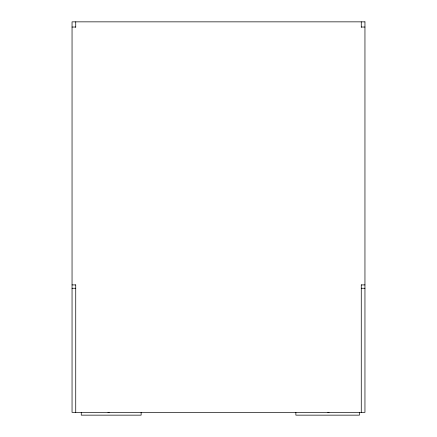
<?xml version="1.0" encoding="UTF-8"?>
<svg xmlns="http://www.w3.org/2000/svg" width="437" height="437" viewBox="0 0 437 437"><rect width="100%" height="100%" fill="white"/><g stroke="black" fill="none" stroke-linecap="round" stroke-linejoin="round"><path stroke-width="0.66" d="M72.05 27.039L75.732 27.039M361.268 27.039L364.95 27.039M72.05 284.913L75.732 284.913M361.268 284.913L364.95 284.913M72.05 288.262L75.732 288.262M361.268 288.262L364.95 288.262M361.268 21.85L361.268 27.302M361.268 284.864L361.268 412.386M359.427 412.386L359.427 415.15L295.871 415.15L295.871 412.386M141.129 412.386L141.129 415.15L81.26 415.15L81.26 412.386M75.732 21.85L75.732 27.302M75.732 284.864L75.732 412.386M109.174 412.309A9.21 9.21 0 0 1 107.972 412.386M329.028 412.386A9.21 9.21 0 0 1 327.826 412.309M364.95 21.85L72.05 21.85L72.05 412.386L364.95 412.386L364.95 21.85"/></g></svg>
